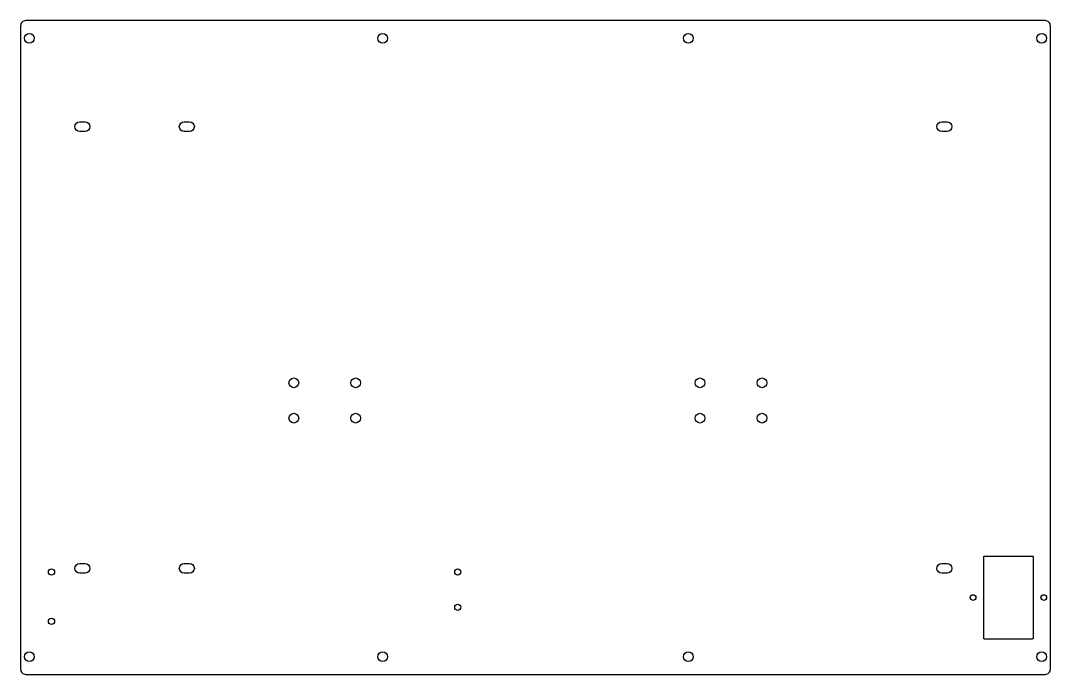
# Model space of a CAD drawing. Header units: millimetres. Extents: x -3 to 580, y 0 to 370.
import ezdxf

# ---------------------------------------------------------------- set-up
doc = ezdxf.new("R2010")
doc.units = ezdxf.units.MM

msp = doc.modelspace()

# ---------------------------------------------------------------- linework, layer by layer
for points in [[(-3, 367), (-3, 3, 0.414214), (0, 0), (577, 0, 0.414214), (580, 3), (580, 367, 0.414214), (577, 370), (0, 370, 0.414214)], [(33.5, 307.25), (30.5, 307.25, -1), (30.5, 312.75), (33.5, 312.75, -1)], [(92.61, 307.25), (89.61, 307.25, -1), (89.61, 312.75), (92.61, 312.75, -1)], [(521.5, 307.25), (518.5, 307.25, -1), (518.5, 312.75), (521.5, 312.75, -1)], [(569.75, 20), (542.75, 20, -0.414214), (542.25, 20.5), (542.25, 66.5, -0.414214), (542.75, 67), (569.75, 67, -0.414214), (570.25, 66.5), (570.25, 20.5, -0.414214)], [(33.5, 57.25), (30.5, 57.25, -1), (30.5, 62.75), (33.5, 62.75, -1)], [(92.61, 57.25), (89.61, 57.25, -1), (89.61, 62.75), (92.61, 62.75, -1)], [(521.5, 57.25), (518.5, 57.25, -1), (518.5, 62.75), (521.5, 62.75, -1)]]:
    msp.add_lwpolyline(points, format="xyb", close=True)
for centre, radius in [((2, 360), 2.75), ((202, 360), 2.75), ((375, 360), 2.75), ((575, 360), 2.75), ((151.68, 165), 2.75), ((186.68, 165), 2.75), ((381.68, 165), 2.75), ((416.68, 165), 2.75), ((151.68, 145), 2.75), ((186.68, 145), 2.75), ((381.68, 145), 2.75), ((416.68, 145), 2.75), ((14.5, 58), 1.75), ((244.5, 58), 1.75), ((536.25, 43.5), 1.6), ((576.25, 43.5), 1.6), ((244.5, 38), 1.75), ((14.5, 30), 1.75), ((2, 10), 2.75), ((202, 10), 2.75), ((375, 10), 2.75), ((575, 10), 2.75)]:
    msp.add_circle(centre, radius)

doc.saveas('drawing.dxf')
